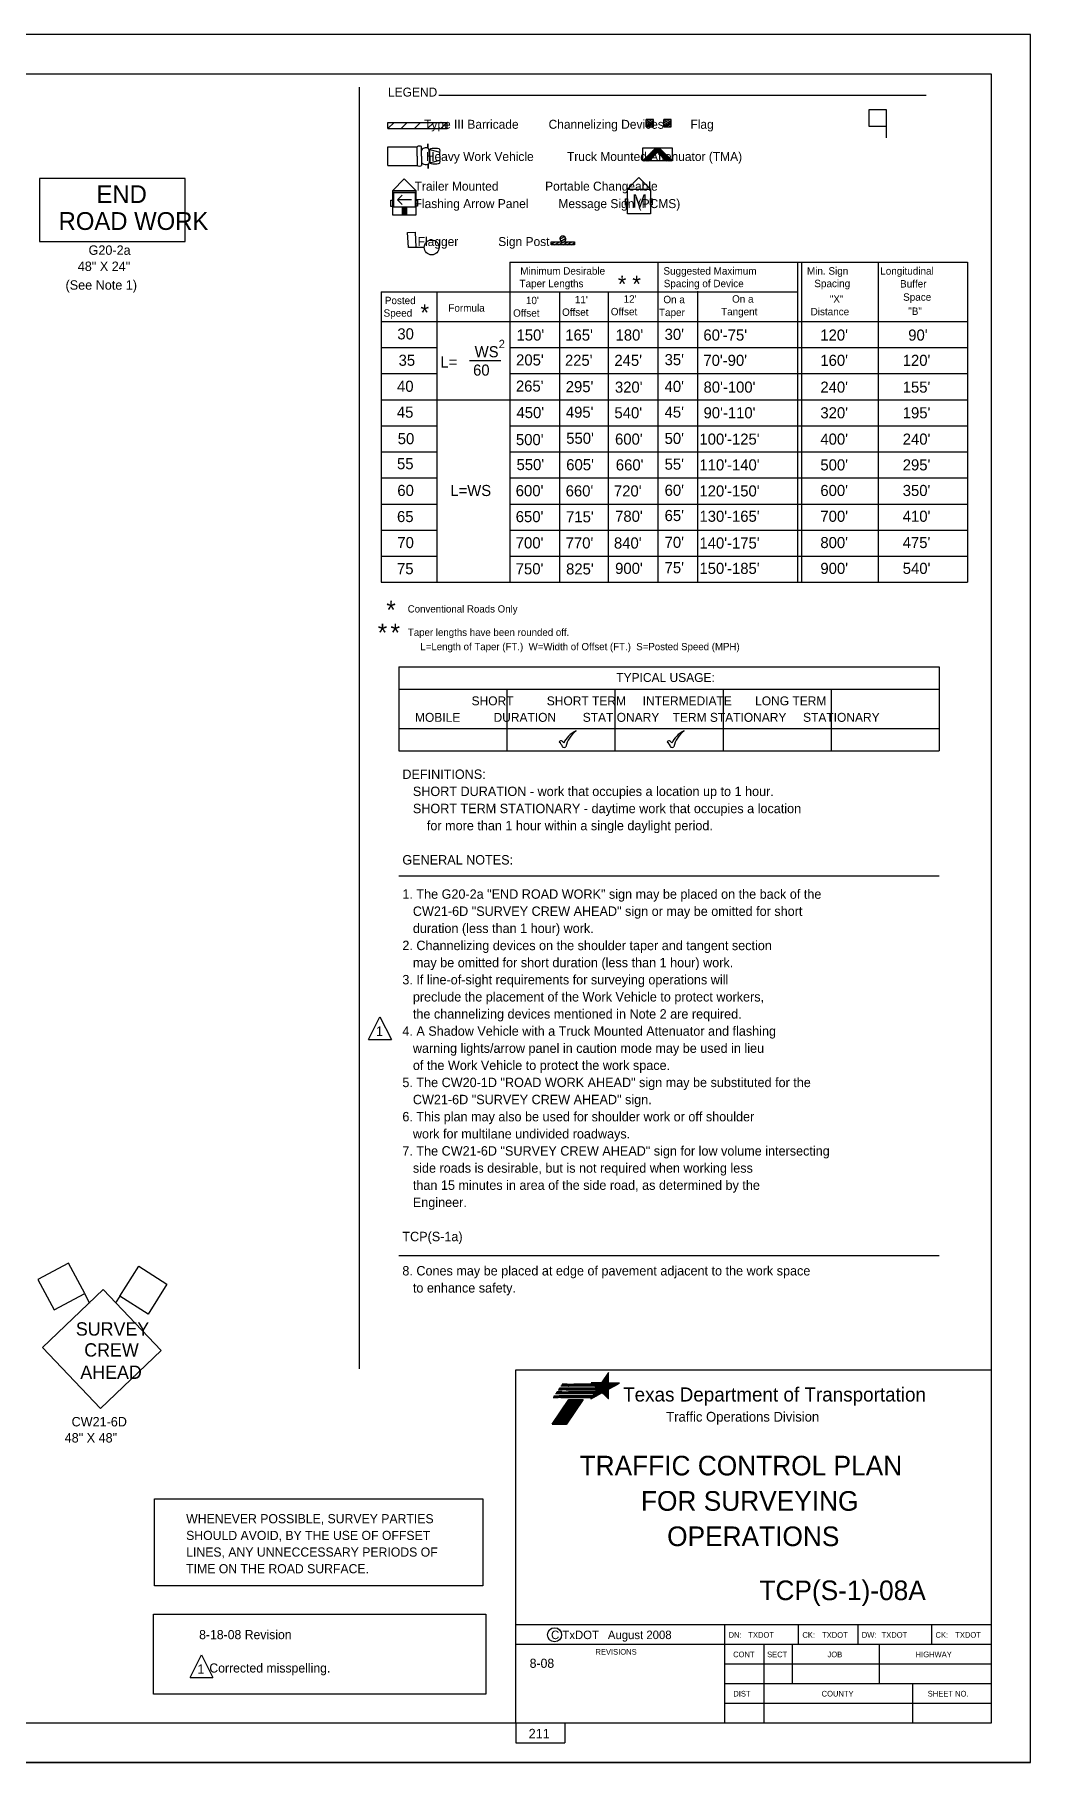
# Model space of a CAD drawing. Extents: x 0 to 29242, y 0 to 23092.
# Drawn here: x 21.5 to 34.17, y 0.15 to 22.15 of the extents above; entities that cross this region are included whole.
import ezdxf

# ---------------------------------------------------------------- set-up
doc = ezdxf.new("R2010")
doc.units = 0
doc.layers.add('D_BATCH_PLOT', color=7, linetype='Continuous')
doc.layers.add('Level 1', color=7, linetype='Continuous')

msp = doc.modelspace()

# ---------------------------------------------------------------- linework, layer by layer
at = {"layer": 'D_BATCH_PLOT'}
msp.add_lwpolyline([(0.168, 0.155), (34.168, 0.155), (34.168, 22.155), (0.168, 22.155)], close=True, dxfattribs=at)
at = {"layer": 'Level 1'}
for p, q in [((34.168, 22.155), (0.168, 22.155)), ((34.168, 0.155), (34.168, 22.155)), ((25.627, 21.485), (25.627, 5.167)), ((26.641, 21.381), (32.839, 21.381)), ((25.993, 21.035), (26.747, 21.035)), ((25.993, 20.958), (26.07, 21.035)), ((25.993, 20.958), (25.993, 21.035)), ((25.993, 20.958), (26.747, 20.958)), ((26.161, 20.958), (26.239, 21.035)), ((26.329, 20.958), (26.407, 21.035)), ((26.497, 20.958), (26.575, 21.035)), ((26.665, 20.958), (26.743, 21.035)), ((26.747, 20.958), (26.747, 21.035)), ((29.277, 20.979), (29.277, 21.074)), ((29.372, 21.074), (29.277, 21.074)), ((29.277, 20.979), (29.372, 20.979)), ((29.372, 20.979), (29.372, 21.074)), ((29.502, 20.979), (29.502, 21.074)), ((29.597, 21.074), (29.502, 21.074)), ((29.502, 20.979), (29.597, 20.979)), ((29.597, 20.979), (29.597, 21.074)), ((32.33, 20.982), (32.33, 20.84)), ((25.993, 20.727), (26.364, 20.727)), ((25.993, 20.487), (25.993, 20.727)), ((26.364, 20.607), (26.364, 20.727)), ((26.421, 20.607), (26.421, 20.727)), ((26.498, 20.734), (26.498, 20.763)), ((26.502, 20.706), (26.502, 20.763)), ((26.506, 20.706), (26.506, 20.763)), ((26.516, 20.607), (26.516, 20.693)), ((26.524, 20.693), (26.654, 20.658)), ((26.524, 20.607), (26.524, 20.693)), ((29.235, 20.548), (29.397, 20.71)), ((29.607, 20.549), (29.447, 20.71)), ((25.993, 20.487), (26.364, 20.487)), ((26.364, 20.607), (26.364, 20.487)), ((26.421, 20.607), (26.421, 20.487)), ((26.498, 20.48), (26.498, 20.45)), ((26.502, 20.508), (26.502, 20.45)), ((26.506, 20.508), (26.506, 20.45)), ((26.516, 20.607), (26.516, 20.52)), ((26.524, 20.607), (26.524, 20.52)), ((26.524, 20.52), (26.654, 20.556)), ((26.654, 20.607), (26.654, 20.658)), ((26.654, 20.607), (26.654, 20.556)), ((29.316, 20.548), (29.422, 20.655)), ((29.529, 20.548), (29.422, 20.655)), ((26.2, 20.316), (26.055, 20.171)), ((26.346, 20.171), (26.2, 20.316)), ((29.186, 20.333), (29.041, 20.187)), ((29.332, 20.187), (29.186, 20.333)), ((26.063, 20.142), (26.063, 19.961)), ((26.337, 20.142), (26.063, 20.142)), ((26.063, 20.142), (26.337, 20.142)), ((26.116, 20.051), (26.174, 20.109)), ((26.291, 20.051), (26.116, 20.051)), ((26.116, 20.051), (26.175, 19.992)), ((26.337, 20.142), (26.337, 19.961)), ((26.063, 19.961), (26.337, 19.961)), ((26.173, 19.961), (26.173, 19.868)), ((26.187, 19.961), (26.187, 19.868)), ((26.2, 19.961), (26.2, 19.868)), ((26.214, 19.961), (26.214, 19.868)), ((26.228, 19.961), (26.228, 19.868)), ((26.242, 19.633), (26.337, 19.639)), ((26.254, 19.444), (26.242, 19.633)), ((26.337, 19.639), (26.349, 19.449)), ((26.454, 19.443), (26.254, 19.443)), ((28.071, 19.478), (28.071, 19.515)), ((28.071, 19.515), (28.208, 19.515)), ((28.368, 19.478), (28.071, 19.478)), ((28.227, 19.515), (28.368, 19.515)), ((28.368, 19.515), (28.368, 19.478)), ((27.544, 19.255), (33.368, 19.255)), ((27.544, 19.255), (27.544, 15.181)), ((29.425, 19.255), (29.425, 15.181)), ((31.204, 19.255), (31.204, 15.181)), ((31.253, 19.255), (31.253, 15.181)), ((32.229, 19.255), (32.229, 15.181)), ((33.368, 19.255), (33.368, 15.181)), ((25.907, 18.878), (27.544, 18.878)), ((25.907, 18.878), (25.907, 15.181)), ((26.614, 18.878), (26.614, 15.181)), ((27.544, 18.878), (31.204, 18.878)), ((28.175, 18.873), (28.175, 15.181)), ((28.796, 18.873), (28.796, 15.181)), ((29.931, 18.887), (29.931, 15.19)), ((25.907, 18.5), (33.368, 18.5)), ((25.907, 18.169), (26.614, 18.169)), ((27.544, 18.169), (33.368, 18.169)), ((25.907, 17.837), (26.614, 17.837)), ((27.031, 18.003), (27.427, 18.003)), ((27.544, 17.837), (33.368, 17.837)), ((25.907, 17.505), (33.368, 17.505)), ((25.907, 17.173), (26.614, 17.173)), ((27.544, 17.173), (33.368, 17.173)), ((25.907, 16.841), (26.614, 16.841)), ((27.544, 16.841), (33.368, 16.841)), ((25.907, 16.509), (26.614, 16.509)), ((27.544, 16.509), (33.368, 16.509)), ((25.907, 16.177), (26.614, 16.177)), ((27.544, 16.177), (33.368, 16.177)), ((25.907, 15.845), (26.614, 15.845)), ((27.544, 15.845), (33.368, 15.845)), ((25.907, 15.513), (26.614, 15.513)), ((27.544, 15.513), (33.368, 15.513)), ((25.907, 15.181), (33.368, 15.181)), ((26.131, 14.106), (26.131, 13.033)), ((26.131, 14.106), (33.006, 14.106)), ((33.006, 14.106), (33.006, 13.033)), ((26.131, 13.818), (33.006, 13.818)), ((27.506, 13.818), (27.506, 13.033)), ((28.881, 13.818), (28.881, 13.033)), ((30.256, 13.818), (30.256, 13.033)), ((31.631, 13.818), (31.631, 13.033)), ((26.131, 13.319), (33.006, 13.319)), ((26.131, 13.033), (33.006, 13.033)), ((26.131, 11.444), (33.006, 11.444)), ((25.745, 9.358), (25.891, 9.649)), ((25.891, 9.649), (26.036, 9.358)), ((25.745, 9.358), (26.036, 9.358)), ((26.131, 6.609), (33.006, 6.609)), ((22.131, 6.124), (22.196, 6.003)), ((22.581, 6.092), (22.524, 6.006)), ((27.618, 5.155), (33.668, 5.155)), ((27.618, 0.655), (27.618, 5.155)), ((28.76, 5.061), (28.8, 5.061)), ((28.761, 5.062), (28.8, 5.062)), ((28.762, 5.063), (28.8, 5.063)), ((28.763, 5.065), (28.8, 5.065)), ((28.764, 5.066), (28.8, 5.066)), ((28.765, 5.067), (28.8, 5.067)), ((28.766, 5.07), (28.8, 5.07)), ((28.766, 5.069), (28.8, 5.069)), ((28.767, 5.071), (28.8, 5.071)), ((28.768, 5.073), (28.8, 5.073)), ((28.769, 5.074), (28.8, 5.074)), ((28.77, 5.075), (28.8, 5.075)), ((28.771, 5.077), (28.8, 5.077)), ((28.772, 5.078), (28.8, 5.078)), ((28.773, 5.079), (28.8, 5.079)), ((28.774, 5.081), (28.8, 5.081)), ((28.775, 5.082), (28.8, 5.082)), ((28.776, 5.083), (28.8, 5.083)), ((28.777, 5.085), (28.8, 5.085)), ((28.778, 5.086), (28.8, 5.086)), ((28.779, 5.087), (28.8, 5.087)), ((28.78, 5.09), (28.8, 5.09)), ((28.78, 5.089), (28.8, 5.089)), ((28.781, 5.091), (28.8, 5.091)), ((28.782, 5.093), (28.8, 5.093)), ((28.783, 5.094), (28.8, 5.094)), ((28.784, 5.095), (28.8, 5.095)), ((28.785, 5.097), (28.8, 5.097)), ((28.786, 5.098), (28.8, 5.098)), ((28.787, 5.099), (28.8, 5.099)), ((28.788, 5.101), (28.8, 5.101)), ((28.789, 5.102), (28.8, 5.102)), ((28.79, 5.103), (28.8, 5.103)), ((28.791, 5.105), (28.8, 5.105)), ((28.792, 5.106), (28.8, 5.106)), ((28.793, 5.107), (28.8, 5.107)), ((28.794, 5.11), (28.8, 5.11)), ((28.794, 5.109), (28.8, 5.109)), ((28.795, 5.111), (28.8, 5.111)), ((28.796, 5.113), (28.8, 5.113)), ((28.797, 5.114), (28.8, 5.114)), ((28.798, 5.115), (28.8, 5.115)), ((28.799, 5.117), (28.8, 5.117)), ((28.19, 4.849), (28.126, 4.849)), ((28.198, 4.861), (28.134, 4.861)), ((28.205, 4.872), (28.142, 4.872)), ((28.16, 4.898), (28.211, 4.898)), ((28.231, 4.91), (28.167, 4.91)), ((28.239, 4.921), (28.175, 4.921)), ((28.616, 4.847), (28.19, 4.849)), ((28.256, 4.946), (28.192, 4.946)), ((28.624, 4.859), (28.198, 4.861)), ((28.264, 4.958), (28.2, 4.958)), ((28.631, 4.87), (28.205, 4.872)), ((28.271, 4.969), (28.208, 4.969)), ((28.648, 4.896), (28.211, 4.898)), ((28.616, 4.846), (28.226, 4.849)), ((28.227, 4.85), (28.62, 4.852)), ((28.227, 4.85), (28.619, 4.851)), ((28.655, 4.908), (28.231, 4.91)), ((28.624, 4.858), (28.234, 4.86)), ((28.235, 4.862), (28.628, 4.864)), ((28.235, 4.861), (28.627, 4.863)), ((28.656, 4.919), (28.239, 4.921)), ((28.631, 4.869), (28.241, 4.871)), ((28.242, 4.872), (28.634, 4.874)), ((28.243, 4.873), (28.635, 4.875)), ((28.628, 4.944), (28.256, 4.946)), ((28.648, 4.895), (28.259, 4.897)), ((28.26, 4.899), (28.652, 4.901)), ((28.26, 4.898), (28.652, 4.9)), ((28.614, 4.956), (28.264, 4.958)), ((28.655, 4.907), (28.267, 4.909)), ((28.268, 4.911), (28.66, 4.913)), ((28.268, 4.91), (28.66, 4.912)), ((28.602, 4.967), (28.271, 4.969)), ((28.275, 4.921), (28.65, 4.923)), ((28.657, 4.918), (28.275, 4.92)), ((28.276, 4.922), (28.65, 4.924)), ((28.618, 4.849), (28.276, 4.849)), ((28.626, 4.861), (28.284, 4.861)), ((28.632, 4.872), (28.291, 4.872)), ((28.292, 4.946), (28.623, 4.948)), ((28.629, 4.943), (28.292, 4.945)), ((28.293, 4.947), (28.623, 4.949)), ((28.3, 4.958), (28.609, 4.96)), ((28.615, 4.955), (28.3, 4.957)), ((28.301, 4.959), (28.609, 4.961)), ((28.307, 4.969), (28.597, 4.97)), ((28.603, 4.966), (28.307, 4.968)), ((28.308, 4.97), (28.597, 4.971)), ((28.649, 4.898), (28.309, 4.898)), ((28.658, 4.91), (28.318, 4.91)), ((28.654, 4.921), (28.325, 4.921)), ((28.625, 4.946), (28.342, 4.946)), ((28.612, 4.958), (28.35, 4.958)), ((28.6, 4.969), (28.358, 4.969)), ((28.579, 4.987), (28.8, 4.987)), ((28.581, 4.986), (28.8, 4.986)), ((28.582, 4.984), (28.8, 4.984)), ((28.584, 4.983), (28.937, 4.983)), ((28.585, 4.982), (28.934, 4.982)), ((28.587, 4.98), (28.932, 4.98)), ((28.588, 4.979), (28.929, 4.979)), ((28.59, 4.978), (28.927, 4.978)), ((28.591, 4.976), (28.924, 4.976)), ((28.593, 4.975), (28.922, 4.975)), ((28.594, 4.974), (28.919, 4.974)), ((28.596, 4.972), (28.917, 4.972)), ((28.597, 4.971), (28.915, 4.971)), ((28.599, 4.97), (28.912, 4.97)), ((28.6, 4.968), (28.91, 4.968)), ((28.602, 4.967), (28.907, 4.967)), ((28.603, 4.966), (28.905, 4.966)), ((28.605, 4.964), (28.902, 4.964)), ((28.606, 4.963), (28.9, 4.963)), ((28.608, 4.962), (28.897, 4.962)), ((28.609, 4.96), (28.895, 4.96)), ((28.611, 4.959), (28.892, 4.959)), ((28.612, 4.958), (28.89, 4.958)), ((28.612, 4.84), (28.676, 4.84)), ((28.613, 4.842), (28.678, 4.842)), ((28.614, 4.956), (28.888, 4.956)), ((28.614, 4.843), (28.681, 4.843)), ((28.615, 4.955), (28.885, 4.955)), ((28.615, 4.846), (28.685, 4.846)), ((28.615, 4.844), (28.683, 4.844)), ((28.616, 4.847), (28.688, 4.847)), ((28.617, 4.954), (28.883, 4.954)), ((28.617, 4.848), (28.69, 4.848)), ((28.618, 4.952), (28.88, 4.952)), ((28.618, 4.85), (28.693, 4.85)), ((28.619, 4.851), (28.695, 4.851)), ((28.62, 4.951), (28.878, 4.951)), ((28.62, 4.852), (28.697, 4.852)), ((28.621, 4.95), (28.875, 4.95)), ((28.621, 4.854), (28.7, 4.854)), ((28.622, 4.856), (28.705, 4.856)), ((28.622, 4.855), (28.702, 4.855)), ((28.623, 4.948), (28.873, 4.948)), ((28.623, 4.858), (28.707, 4.858)), ((28.624, 4.947), (28.87, 4.947)), ((28.624, 4.859), (28.71, 4.859)), ((28.625, 4.86), (28.712, 4.86)), ((28.626, 4.946), (28.868, 4.946)), ((28.626, 4.862), (28.714, 4.862)), ((28.627, 4.944), (28.865, 4.944)), ((28.627, 4.863), (28.717, 4.863)), ((28.628, 4.864), (28.8, 4.864)), ((28.629, 4.943), (28.863, 4.943)), ((28.629, 4.867), (28.8, 4.867)), ((28.629, 4.866), (28.8, 4.866)), ((28.63, 4.942), (28.861, 4.942)), ((28.63, 4.868), (28.8, 4.868)), ((28.631, 4.87), (28.8, 4.87)), ((28.632, 4.94), (28.858, 4.94)), ((28.632, 4.871), (28.8, 4.871)), ((28.633, 4.939), (28.856, 4.939)), ((28.633, 4.872), (28.8, 4.872)), ((28.634, 4.874), (28.8, 4.874)), ((28.635, 4.938), (28.853, 4.938)), ((28.635, 4.875), (28.8, 4.875)), ((28.636, 4.936), (28.851, 4.936)), ((28.636, 4.878), (28.8, 4.878)), ((28.636, 4.876), (28.8, 4.876)), ((28.637, 4.879), (28.8, 4.879)), ((28.638, 4.935), (28.848, 4.935)), ((28.638, 4.88), (28.8, 4.88)), ((28.639, 4.882), (28.8, 4.882)), ((28.64, 4.934), (28.846, 4.934)), ((28.64, 4.883), (28.8, 4.883)), ((28.641, 4.932), (28.843, 4.932)), ((28.641, 4.884), (28.8, 4.884)), ((28.642, 4.886), (28.8, 4.886)), ((28.643, 4.931), (28.841, 4.931)), ((28.643, 4.888), (28.8, 4.888)), ((28.643, 4.887), (28.8, 4.887)), ((28.644, 4.93), (28.838, 4.93)), ((28.644, 4.89), (28.8, 4.89)), ((28.645, 4.891), (28.8, 4.891)), ((28.646, 4.928), (28.836, 4.928)), ((28.646, 4.892), (28.8, 4.892)), ((28.647, 4.927), (28.834, 4.927)), ((28.647, 4.894), (28.8, 4.894)), ((28.648, 4.895), (28.8, 4.895)), ((28.649, 4.926), (28.831, 4.926)), ((28.649, 4.896), (28.8, 4.896)), ((28.65, 4.924), (28.829, 4.924)), ((28.65, 4.899), (28.8, 4.899)), ((28.65, 4.898), (28.8, 4.898)), ((28.651, 4.9), (28.8, 4.9)), ((28.652, 4.923), (28.826, 4.923)), ((28.652, 4.902), (28.8, 4.902)), ((28.653, 4.922), (28.824, 4.922)), ((28.653, 4.903), (28.8, 4.903)), ((28.654, 4.904), (28.8, 4.904)), ((28.655, 4.92), (28.821, 4.92)), ((28.655, 4.906), (28.8, 4.906)), ((28.656, 4.919), (28.819, 4.919)), ((28.656, 4.907), (28.8, 4.907)), ((28.657, 4.91), (28.802, 4.91)), ((28.657, 4.908), (28.8, 4.908)), ((28.658, 4.918), (28.816, 4.918)), ((28.658, 4.911), (28.804, 4.911)), ((28.659, 4.916), (28.814, 4.916)), ((28.659, 4.912), (28.807, 4.912)), ((28.66, 4.914), (28.809, 4.914)), ((28.661, 4.915), (28.811, 4.915)), ((28.71, 4.99), (28.8, 4.99)), ((28.71, 4.988), (28.8, 4.988)), ((28.711, 4.991), (28.8, 4.991)), ((28.712, 4.992), (28.8, 4.992)), ((28.713, 4.994), (28.8, 4.994)), ((28.714, 4.995), (28.8, 4.995)), ((28.715, 4.997), (28.8, 4.997)), ((28.716, 4.998), (28.8, 4.998)), ((28.717, 4.999), (28.8, 4.999)), ((28.718, 5.001), (28.8, 5.001)), ((28.719, 5.002), (28.8, 5.002)), ((28.719, 4.863), (28.8, 4.863)), ((28.72, 5.003), (28.8, 5.003)), ((28.72, 4.862), (28.8, 4.862)), ((28.721, 5.005), (28.8, 5.005)), ((28.721, 4.86), (28.8, 4.86)), ((28.722, 5.006), (28.8, 5.006)), ((28.723, 5.007), (28.8, 5.007)), ((28.723, 4.859), (28.8, 4.859)), ((28.724, 5.01), (28.8, 5.01)), ((28.724, 5.009), (28.8, 5.009)), ((28.724, 4.858), (28.8, 4.858)), ((28.725, 5.011), (28.8, 5.011)), ((28.726, 5.013), (28.8, 5.013)), ((28.726, 4.856), (28.8, 4.856)), ((28.727, 5.014), (28.8, 5.014)), ((28.727, 4.855), (28.8, 4.855)), ((28.728, 5.015), (28.8, 5.015)), ((28.728, 4.854), (28.8, 4.854)), ((28.729, 5.017), (28.8, 5.017)), ((28.73, 5.018), (28.8, 5.018)), ((28.73, 4.852), (28.8, 4.852)), ((28.731, 5.019), (28.8, 5.019)), ((28.731, 4.851), (28.8, 4.851)), ((28.732, 5.021), (28.8, 5.021)), ((28.733, 5.022), (28.8, 5.022)), ((28.733, 4.85), (28.8, 4.85)), ((28.734, 5.023), (28.8, 5.023)), ((28.734, 4.848), (28.8, 4.848)), ((28.735, 5.025), (28.8, 5.025)), ((28.735, 4.847), (28.8, 4.847)), ((28.736, 5.026), (28.8, 5.026)), ((28.737, 5.027), (28.8, 5.027)), ((28.737, 4.846), (28.8, 4.846)), ((28.738, 5.03), (28.8, 5.03)), ((28.738, 5.029), (28.8, 5.029)), ((28.738, 4.844), (28.8, 4.844)), ((28.739, 5.031), (28.8, 5.031)), ((28.74, 5.033), (28.8, 5.033)), ((28.74, 4.843), (28.8, 4.843)), ((28.741, 5.034), (28.8, 5.034)), ((28.741, 4.842), (28.8, 4.842)), ((28.742, 5.035), (28.8, 5.035)), ((28.742, 4.84), (28.8, 4.84)), ((28.743, 5.037), (28.8, 5.037)), ((28.744, 5.038), (28.8, 5.038)), ((28.745, 5.039), (28.8, 5.039)), ((28.746, 5.041), (28.8, 5.041)), ((28.747, 5.042), (28.8, 5.042)), ((28.748, 5.043), (28.8, 5.043)), ((28.749, 5.045), (28.8, 5.045)), ((28.75, 5.046), (28.8, 5.046)), ((28.751, 5.047), (28.8, 5.047)), ((28.752, 5.05), (28.8, 5.05)), ((28.752, 5.049), (28.8, 5.049)), ((28.753, 5.051), (28.8, 5.051)), ((28.754, 5.053), (28.8, 5.053)), ((28.755, 5.054), (28.8, 5.054)), ((28.756, 5.055), (28.8, 5.055)), ((28.757, 5.057), (28.8, 5.057)), ((28.758, 5.058), (28.8, 5.058)), ((28.759, 5.059), (28.8, 5.059)), ((28.093, 4.801), (28.157, 4.801)), ((28.165, 4.812), (28.101, 4.812)), ((28.108, 4.823), (28.172, 4.823)), ((28.584, 4.799), (28.157, 4.801)), ((28.593, 4.81), (28.165, 4.812)), ((28.6, 4.821), (28.172, 4.823)), ((28.192, 4.621), (28.373, 4.621)), ((28.584, 4.798), (28.193, 4.8)), ((28.193, 4.623), (28.374, 4.623)), ((28.194, 4.801), (28.588, 4.803)), ((28.194, 4.801), (28.587, 4.802)), ((28.194, 4.624), (28.375, 4.624)), ((28.195, 4.625), (28.376, 4.625)), ((28.196, 4.627), (28.377, 4.627)), ((28.197, 4.628), (28.378, 4.628)), ((28.198, 4.629), (28.379, 4.629)), ((28.199, 4.632), (28.381, 4.632)), ((28.199, 4.631), (28.38, 4.631)), ((28.2, 4.633), (28.382, 4.633)), ((28.592, 4.809), (28.201, 4.812)), ((28.201, 4.635), (28.383, 4.635)), ((28.202, 4.813), (28.596, 4.815)), ((28.202, 4.813), (28.595, 4.814)), ((28.202, 4.636), (28.383, 4.636)), ((28.203, 4.637), (28.384, 4.637)), ((28.204, 4.639), (28.385, 4.639)), ((28.205, 4.64), (28.386, 4.64)), ((28.206, 4.641), (28.387, 4.641)), ((28.207, 4.643), (28.388, 4.643)), ((28.599, 4.82), (28.208, 4.822)), ((28.208, 4.644), (28.389, 4.644)), ((28.209, 4.824), (28.603, 4.826)), ((28.209, 4.823), (28.602, 4.825)), ((28.209, 4.647), (28.391, 4.647)), ((28.209, 4.645), (28.39, 4.645)), ((28.21, 4.648), (28.392, 4.648)), ((28.211, 4.649), (28.393, 4.649)), ((28.212, 4.651), (28.393, 4.651)), ((28.213, 4.652), (28.394, 4.652)), ((28.214, 4.653), (28.395, 4.653)), ((28.215, 4.655), (28.396, 4.655)), ((28.216, 4.656), (28.397, 4.656)), ((28.217, 4.657), (28.398, 4.657)), ((28.218, 4.659), (28.399, 4.659)), ((28.219, 4.661), (28.401, 4.661)), ((28.219, 4.66), (28.4, 4.66)), ((28.22, 4.663), (28.402, 4.663)), ((28.221, 4.664), (28.402, 4.664)), ((28.222, 4.665), (28.403, 4.665)), ((28.223, 4.667), (28.404, 4.667)), ((28.224, 4.668), (28.405, 4.668)), ((28.225, 4.669), (28.406, 4.669)), ((28.226, 4.671), (28.407, 4.671)), ((28.227, 4.672), (28.408, 4.672)), ((28.228, 4.673), (28.409, 4.673)), ((28.229, 4.676), (28.411, 4.676)), ((28.229, 4.675), (28.41, 4.675)), ((28.23, 4.677), (28.412, 4.677)), ((28.231, 4.679), (28.412, 4.679)), ((28.232, 4.68), (28.413, 4.68)), ((28.233, 4.681), (28.414, 4.681)), ((28.234, 4.683), (28.415, 4.683)), ((28.235, 4.684), (28.416, 4.684)), ((28.236, 4.685), (28.417, 4.685)), ((28.237, 4.687), (28.418, 4.687)), ((28.238, 4.688), (28.419, 4.688)), ((28.239, 4.691), (28.421, 4.691)), ((28.239, 4.689), (28.42, 4.689)), ((28.24, 4.692), (28.422, 4.692)), ((28.241, 4.693), (28.422, 4.693)), ((28.242, 4.695), (28.423, 4.695)), ((28.586, 4.8), (28.243, 4.8)), ((28.243, 4.696), (28.424, 4.696)), ((28.244, 4.697), (28.425, 4.697)), ((28.245, 4.699), (28.426, 4.699)), ((28.246, 4.7), (28.427, 4.7)), ((28.247, 4.701), (28.428, 4.701)), ((28.248, 4.704), (28.43, 4.704)), ((28.248, 4.703), (28.429, 4.703)), ((28.249, 4.705), (28.431, 4.705)), ((28.25, 4.707), (28.432, 4.707)), ((28.593, 4.812), (28.251, 4.812)), ((28.251, 4.708), (28.432, 4.708)), ((28.252, 4.709), (28.433, 4.709)), ((28.253, 4.711), (28.434, 4.711)), ((28.254, 4.712), (28.435, 4.712)), ((28.255, 4.713), (28.436, 4.713)), ((28.256, 4.715), (28.437, 4.715)), ((28.257, 4.716), (28.438, 4.716)), ((28.601, 4.823), (28.258, 4.823)), ((28.258, 4.719), (28.44, 4.719)), ((28.258, 4.717), (28.439, 4.717)), ((28.259, 4.72), (28.441, 4.72)), ((28.26, 4.722), (28.441, 4.722)), ((28.261, 4.723), (28.442, 4.723)), ((28.262, 4.724), (28.443, 4.724)), ((28.263, 4.726), (28.444, 4.726)), ((28.264, 4.727), (28.445, 4.727)), ((28.265, 4.728), (28.446, 4.728)), ((28.266, 4.73), (28.447, 4.73)), ((28.267, 4.731), (28.448, 4.731)), ((28.268, 4.734), (28.45, 4.734)), ((28.268, 4.732), (28.449, 4.732)), ((28.269, 4.735), (28.451, 4.735)), ((28.27, 4.736), (28.451, 4.736)), ((28.271, 4.738), (28.452, 4.738)), ((28.272, 4.739), (28.453, 4.739)), ((28.273, 4.74), (28.454, 4.74)), ((28.274, 4.742), (28.455, 4.742)), ((28.275, 4.743), (28.456, 4.743)), ((28.276, 4.744), (28.457, 4.744)), ((28.277, 4.746), (28.458, 4.746)), ((28.278, 4.748), (28.46, 4.748)), ((28.278, 4.747), (28.459, 4.747)), ((28.279, 4.75), (28.461, 4.75)), ((28.28, 4.751), (28.461, 4.751)), ((28.281, 4.752), (28.462, 4.752)), ((28.282, 4.754), (28.463, 4.754)), ((28.283, 4.755), (28.464, 4.755)), ((28.284, 4.756), (28.465, 4.756)), ((28.285, 4.758), (28.466, 4.758)), ((28.286, 4.759), (28.467, 4.759)), ((28.287, 4.76), (28.468, 4.76)), ((28.288, 4.763), (28.47, 4.763)), ((28.288, 4.762), (28.469, 4.762)), ((28.289, 4.764), (28.471, 4.764)), ((28.29, 4.766), (28.471, 4.766)), ((28.291, 4.767), (28.472, 4.767)), ((28.292, 4.768), (28.473, 4.768)), ((28.293, 4.77), (28.474, 4.77)), ((28.294, 4.771), (28.475, 4.771)), ((28.295, 4.772), (28.476, 4.772)), ((28.576, 4.785), (28.577, 4.785)), ((28.577, 4.787), (28.58, 4.787)), ((28.578, 4.788), (28.582, 4.788)), ((28.579, 4.789), (28.584, 4.789)), ((28.58, 4.791), (28.587, 4.791)), ((28.581, 4.793), (28.592, 4.793)), ((28.581, 4.792), (28.589, 4.792)), ((28.582, 4.795), (28.594, 4.795)), ((28.583, 4.796), (28.596, 4.796)), ((28.584, 4.797), (28.599, 4.797)), ((28.585, 4.799), (28.601, 4.799)), ((28.586, 4.8), (28.604, 4.8)), ((28.587, 4.801), (28.606, 4.801)), ((28.588, 4.804), (28.611, 4.804)), ((28.588, 4.803), (28.608, 4.803)), ((28.589, 4.805), (28.613, 4.805)), ((28.59, 4.807), (28.616, 4.807)), ((28.591, 4.808), (28.618, 4.808)), ((28.592, 4.809), (28.62, 4.809)), ((28.593, 4.811), (28.623, 4.811)), ((28.594, 4.812), (28.625, 4.812)), ((28.595, 4.815), (28.63, 4.815)), ((28.595, 4.813), (28.628, 4.813)), ((28.596, 4.816), (28.633, 4.816)), ((28.597, 4.817), (28.635, 4.817)), ((28.598, 4.819), (28.637, 4.819)), ((28.599, 4.82), (28.64, 4.82)), ((28.6, 4.821), (28.642, 4.821)), ((28.601, 4.824), (28.647, 4.824)), ((28.601, 4.823), (28.645, 4.823)), ((28.602, 4.826), (28.649, 4.826)), ((28.603, 4.827), (28.652, 4.827)), ((28.604, 4.828), (28.654, 4.828)), ((28.605, 4.83), (28.657, 4.83)), ((28.606, 4.831), (28.659, 4.831)), ((28.607, 4.832), (28.661, 4.832)), ((28.608, 4.835), (28.666, 4.835)), ((28.608, 4.834), (28.664, 4.834)), ((28.609, 4.836), (28.669, 4.836)), ((28.61, 4.838), (28.671, 4.838)), ((28.611, 4.839), (28.673, 4.839)), ((28.744, 4.839), (28.8, 4.839)), ((28.745, 4.838), (28.8, 4.838)), ((28.746, 4.836), (28.8, 4.836)), ((28.748, 4.835), (28.8, 4.835)), ((28.749, 4.834), (28.8, 4.834)), ((28.751, 4.832), (28.8, 4.832)), ((28.752, 4.831), (28.8, 4.831)), ((28.753, 4.83), (28.8, 4.83)), ((28.755, 4.828), (28.8, 4.828)), ((28.756, 4.827), (28.8, 4.827)), ((28.758, 4.826), (28.8, 4.826)), ((28.759, 4.824), (28.8, 4.824)), ((28.76, 4.823), (28.8, 4.823)), ((28.762, 4.821), (28.8, 4.821)), ((28.763, 4.82), (28.8, 4.82)), ((28.764, 4.819), (28.8, 4.819)), ((28.766, 4.817), (28.8, 4.817)), ((28.767, 4.816), (28.8, 4.816)), ((28.769, 4.815), (28.8, 4.815)), ((28.77, 4.813), (28.8, 4.813)), ((28.771, 4.812), (28.8, 4.812)), ((28.773, 4.811), (28.8, 4.811)), ((28.774, 4.809), (28.8, 4.809)), ((28.776, 4.808), (28.8, 4.808)), ((28.777, 4.807), (28.8, 4.807)), ((28.778, 4.805), (28.8, 4.805)), ((28.78, 4.804), (28.8, 4.804)), ((28.781, 4.803), (28.8, 4.803)), ((28.782, 4.801), (28.8, 4.801)), ((28.784, 4.8), (28.8, 4.8)), ((28.785, 4.799), (28.8, 4.799)), ((28.787, 4.797), (28.8, 4.797)), ((28.788, 4.796), (28.8, 4.796)), ((28.789, 4.795), (28.8, 4.795)), ((28.791, 4.793), (28.8, 4.793)), ((28.792, 4.792), (28.8, 4.792)), ((28.794, 4.791), (28.8, 4.791)), ((28.795, 4.789), (28.8, 4.789)), ((28.796, 4.788), (28.8, 4.788)), ((28.798, 4.787), (28.8, 4.787)), ((28.799, 4.785), (28.8, 4.785)), ((28.084, 4.462), (28.266, 4.462)), ((28.085, 4.464), (28.266, 4.464)), ((28.086, 4.465), (28.267, 4.465)), ((28.087, 4.466), (28.268, 4.466)), ((28.088, 4.468), (28.269, 4.468)), ((28.089, 4.469), (28.27, 4.469)), ((28.09, 4.472), (28.272, 4.472)), ((28.09, 4.47), (28.271, 4.47)), ((28.091, 4.473), (28.273, 4.473)), ((28.092, 4.474), (28.274, 4.474)), ((28.093, 4.476), (28.275, 4.476)), ((28.094, 4.477), (28.276, 4.477)), ((28.095, 4.478), (28.276, 4.478)), ((28.096, 4.48), (28.277, 4.48)), ((28.097, 4.481), (28.278, 4.481)), ((28.098, 4.482), (28.279, 4.482)), ((28.099, 4.484), (28.28, 4.484)), ((28.1, 4.486), (28.282, 4.486)), ((28.1, 4.485), (28.281, 4.485)), ((28.101, 4.488), (28.283, 4.488)), ((28.102, 4.489), (28.284, 4.489)), ((28.103, 4.49), (28.285, 4.49)), ((28.104, 4.492), (28.285, 4.492)), ((28.105, 4.493), (28.286, 4.493)), ((28.106, 4.494), (28.287, 4.494)), ((28.107, 4.496), (28.288, 4.496)), ((28.108, 4.497), (28.289, 4.497)), ((28.109, 4.498), (28.29, 4.498)), ((28.11, 4.501), (28.292, 4.501)), ((28.11, 4.5), (28.291, 4.5)), ((28.111, 4.502), (28.293, 4.502)), ((28.112, 4.504), (28.294, 4.504)), ((28.113, 4.505), (28.295, 4.505)), ((28.114, 4.506), (28.295, 4.506)), ((28.115, 4.508), (28.296, 4.508)), ((28.116, 4.509), (28.297, 4.509)), ((28.117, 4.51), (28.298, 4.51)), ((28.118, 4.512), (28.299, 4.512)), ((28.119, 4.513), (28.3, 4.513)), ((28.12, 4.516), (28.302, 4.516)), ((28.12, 4.514), (28.301, 4.514)), ((28.121, 4.517), (28.303, 4.517)), ((28.122, 4.518), (28.304, 4.518)), ((28.123, 4.52), (28.305, 4.52)), ((28.124, 4.521), (28.305, 4.521)), ((28.125, 4.522), (28.306, 4.522)), ((28.126, 4.524), (28.307, 4.524)), ((28.127, 4.525), (28.308, 4.525)), ((28.128, 4.526), (28.309, 4.526)), ((28.129, 4.528), (28.31, 4.528)), ((28.13, 4.53), (28.312, 4.53)), ((28.13, 4.529), (28.311, 4.529)), ((28.131, 4.532), (28.313, 4.532)), ((28.132, 4.533), (28.314, 4.533)), ((28.133, 4.534), (28.315, 4.534)), ((28.134, 4.536), (28.315, 4.536)), ((28.135, 4.537), (28.316, 4.537)), ((28.136, 4.538), (28.317, 4.538)), ((28.137, 4.54), (28.318, 4.54)), ((28.138, 4.541), (28.319, 4.541)), ((28.139, 4.542), (28.32, 4.542)), ((28.14, 4.545), (28.322, 4.545)), ((28.14, 4.544), (28.321, 4.544)), ((28.141, 4.546), (28.323, 4.546)), ((28.142, 4.548), (28.324, 4.548)), ((28.143, 4.549), (28.324, 4.549)), ((28.144, 4.551), (28.325, 4.551)), ((28.145, 4.552), (28.326, 4.552)), ((28.146, 4.553), (28.327, 4.553)), ((28.147, 4.555), (28.328, 4.555)), ((28.148, 4.556), (28.329, 4.556)), ((28.149, 4.557), (28.33, 4.557)), ((28.15, 4.56), (28.332, 4.56)), ((28.15, 4.559), (28.331, 4.559)), ((28.151, 4.561), (28.333, 4.561)), ((28.152, 4.563), (28.334, 4.563)), ((28.153, 4.564), (28.334, 4.564)), ((28.154, 4.565), (28.335, 4.565)), ((28.155, 4.567), (28.336, 4.567)), ((28.156, 4.568), (28.337, 4.568)), ((28.157, 4.569), (28.338, 4.569)), ((28.158, 4.571), (28.339, 4.571)), ((28.159, 4.573), (28.341, 4.573)), ((28.159, 4.572), (28.34, 4.572)), ((28.16, 4.575), (28.342, 4.575)), ((28.161, 4.576), (28.343, 4.576)), ((28.162, 4.577), (28.344, 4.577)), ((28.163, 4.579), (28.344, 4.579)), ((28.164, 4.58), (28.345, 4.58)), ((28.165, 4.581), (28.346, 4.581)), ((28.166, 4.583), (28.347, 4.583)), ((28.167, 4.584), (28.348, 4.584)), ((28.168, 4.585), (28.349, 4.585)), ((28.169, 4.588), (28.351, 4.588)), ((28.169, 4.587), (28.35, 4.587)), ((28.17, 4.589), (28.352, 4.589)), ((28.171, 4.591), (28.353, 4.591)), ((28.172, 4.592), (28.354, 4.592)), ((28.173, 4.593), (28.354, 4.593)), ((28.174, 4.595), (28.355, 4.595)), ((28.175, 4.596), (28.356, 4.596)), ((28.176, 4.597), (28.357, 4.597)), ((28.177, 4.599), (28.358, 4.599)), ((28.178, 4.6), (28.359, 4.6)), ((28.179, 4.603), (28.361, 4.603)), ((28.179, 4.601), (28.36, 4.601)), ((28.18, 4.604), (28.362, 4.604)), ((28.181, 4.605), (28.363, 4.605)), ((28.182, 4.607), (28.363, 4.607)), ((28.183, 4.608), (28.364, 4.608)), ((28.184, 4.609), (28.365, 4.609)), ((28.185, 4.611), (28.366, 4.611)), ((28.186, 4.612), (28.367, 4.612)), ((28.187, 4.613), (28.368, 4.613)), ((28.188, 4.615), (28.369, 4.615)), ((28.189, 4.617), (28.371, 4.617)), ((28.189, 4.616), (28.37, 4.616)), ((28.19, 4.619), (28.372, 4.619)), ((28.191, 4.62), (28.373, 4.62)), ((28.264, 4.463), (28.264, 4.462)), ((33.668, 1.905), (27.618, 1.905)), ((30.28, 1.655), (30.28, 1.905)), ((31.218, 1.655), (31.218, 1.905)), ((31.974, 1.655), (31.974, 1.905)), ((32.912, 1.655), (32.912, 1.905)), ((30.28, 1.655), (27.618, 1.655)), ((30.28, 0.655), (30.28, 1.655)), ((33.668, 1.655), (30.28, 1.655)), ((30.78, 0.655), (30.78, 1.655)), ((31.14, 1.155), (31.14, 1.655)), ((32.246, 1.155), (32.246, 1.655)), ((23.474, 1.235), (23.619, 1.526)), ((23.619, 1.526), (23.765, 1.235)), ((33.668, 1.405), (30.28, 1.405)), ((23.474, 1.235), (23.765, 1.235)), ((33.668, 1.155), (30.28, 1.155)), ((32.67, 0.655), (32.67, 1.155)), ((33.668, 0.905), (30.28, 0.905)), ((27.618, 0.655), (27.618, 0.405)), ((28.243, 0.655), (28.243, 0.405)), ((27.618, 0.405), (28.243, 0.405)), ((34.168, 0.155), (0.168, 0.155))]:
    msp.add_line(p, q, dxfattribs=at)
for points in [[(2.168, 21.655), (33.668, 21.655), (33.668, 0.655), (2.168, 0.655)], [(32.114, 20.982), (32.114, 21.199), (32.33, 21.199), (32.33, 20.982)], [(29.607, 20.711), (29.607, 20.548), (29.235, 20.548), (29.235, 20.711)], [(21.56, 20.322), (21.56, 19.52), (23.413, 19.52), (23.413, 20.322)], [(26.055, 19.967), (26.031, 19.967), (26.031, 20.046), (26.055, 20.046)], [(26.346, 19.857), (26.055, 19.857), (26.055, 20.171), (26.346, 20.171)], [(26.37, 19.969), (26.346, 19.969), (26.346, 20.048), (26.37, 20.048)], [(29.041, 19.983), (29.017, 19.983), (29.017, 20.062), (29.041, 20.062)], [(29.332, 19.874), (29.041, 19.874), (29.041, 20.187), (29.332, 20.187)], [(29.355, 19.985), (29.332, 19.985), (29.332, 20.064), (29.355, 20.064)], [(21.746, 5.916), (22.134, 6.126), (21.926, 6.511), (21.538, 6.302)], [(22.94, 5.864), (22.581, 6.092), (22.823, 6.472), (23.181, 6.245)], [(22.336, 4.663), (21.596, 5.437), (22.368, 6.175), (23.108, 5.401)], [(28.8, 5.118), (28.709, 4.988), (28.579, 4.988), (28.661, 4.915), (28.576, 4.785), (28.718, 4.864), (28.8, 4.785), (28.8, 4.909), (28.939, 4.984), (28.8, 4.984)], [(28.296, 4.774), (28.477, 4.774), (28.265, 4.462), (28.084, 4.462)], [(23.02, 3.513), (27.202, 3.513), (27.202, 2.405), (23.02, 2.405)], [(23.009, 2.042), (27.24, 2.042), (27.24, 1.023), (23.009, 1.023)]]:
    msp.add_lwpolyline(points, close=True, dxfattribs=at)
for points in [[(29.277, 21.029), (29.355, 21.074)], [(29.277, 20.985), (29.372, 21.04)], [(29.278, 21.051), (29.318, 21.074)], [(29.278, 21.007), (29.372, 21.062)], [(29.305, 20.979), (29.372, 21.018)], [(29.343, 20.979), (29.372, 20.996)], [(29.502, 21.029), (29.58, 21.074)], [(29.502, 21.051), (29.542, 21.074)], [(29.502, 21.007), (29.597, 21.062)], [(29.502, 20.985), (29.597, 21.04)], [(29.529, 20.979), (29.597, 21.018)], [(29.567, 20.979), (29.597, 20.996)], [(29.243, 20.556), (29.469, 20.687)], [(29.263, 20.576), (29.464, 20.692)], [(29.283, 20.596), (29.459, 20.698)], [(29.303, 20.616), (29.453, 20.703)], [(29.323, 20.636), (29.448, 20.708)], [(29.343, 20.656), (29.435, 20.71)], [(29.363, 20.677), (29.421, 20.71)], [(29.383, 20.696), (29.407, 20.71)], [(29.425, 20.653), (29.475, 20.682)], [(29.244, 20.548), (29.414, 20.647)], [(29.258, 20.548), (29.395, 20.627)], [(29.273, 20.548), (29.376, 20.608)], [(29.288, 20.548), (29.357, 20.588)], [(29.302, 20.548), (29.338, 20.569)], [(29.317, 20.548), (29.319, 20.549)], [(29.43, 20.647), (29.48, 20.676)], [(29.436, 20.642), (29.485, 20.671)], [(29.441, 20.637), (29.491, 20.665)], [(29.446, 20.631), (29.496, 20.66)], [(29.452, 20.626), (29.502, 20.655)], [(29.457, 20.62), (29.507, 20.649)], [(29.462, 20.615), (29.512, 20.644)], [(29.468, 20.61), (29.517, 20.638)], [(29.473, 20.604), (29.523, 20.633)], [(29.479, 20.599), (29.528, 20.628)], [(29.484, 20.594), (29.534, 20.622)], [(29.489, 20.588), (29.539, 20.617)], [(29.495, 20.583), (29.544, 20.611)], [(29.5, 20.577), (29.55, 20.606)], [(29.505, 20.572), (29.555, 20.601)], [(29.511, 20.567), (29.56, 20.595)], [(29.516, 20.561), (29.566, 20.59)], [(29.521, 20.556), (29.571, 20.585)], [(29.527, 20.551), (29.576, 20.579)], [(29.537, 20.548), (29.582, 20.574)], [(29.552, 20.548), (29.587, 20.568)], [(29.567, 20.548), (29.593, 20.563)], [(29.581, 20.548), (29.598, 20.558)], [(29.596, 20.548), (29.603, 20.552)], [(28.181, 19.55), (28.237, 19.582)], [(28.071, 19.486), (28.121, 19.515)], [(28.11, 19.478), (28.174, 19.515)], [(28.163, 19.478), (28.246, 19.525)], [(28.191, 19.525), (28.254, 19.561)], [(28.216, 19.478), (28.28, 19.515)], [(28.269, 19.478), (28.333, 19.515)], [(28.322, 19.478), (28.368, 19.504)]]:
    msp.add_lwpolyline(points, dxfattribs=at)
for centre, radius in [((26.548, 19.444), 0.0944), ((28.113, 1.78), 0.0897)]:
    msp.add_circle(centre, radius, dxfattribs=at)
for centre, radius, start, end in [((26.622, 20.675), 0.036, 331.8801, 28.1199), ((26.622, 20.539), 0.036, 331.8801, 28.1199), ((28.218, 19.551), 0.0371, 284.5051, 254.7774)]:
    msp.add_arc(centre, radius, start, end, dxfattribs=at)
for centre, major_axis, ratio, start_param, end_param in [((26.393, 20.727), (0.0284, 0), 0.269913, 0, 3.141593), ((26.469, 20.687), (0.0476, 0.0059), 0.503092, 0, 3.141593), ((26.589, 20.692), (0.0649, -0.0007), 0.2034, 0, 3.141593), ((26.393, 20.487), (0.0284, 0), 0.269913, 3.141593, 6.283185), ((26.469, 20.526), (0.0476, -0.0059), 0.503092, 3.141593, 6.283185), ((26.589, 20.521), (0.0649, 0.0007), 0.2034, 3.141593, 6.283185), ((28.589, 13.028), (-0.382, 0), 0.81, 5.269501, 5.941673), ((28.712, 13.024), (-0.462, 0), 0.81, 5.491876, 6.115654), ((29.964, 13.028), (-0.382, 0), 0.81, 5.269501, 5.941673), ((30.087, 13.024), (-0.462, 0), 0.81, 5.491876, 6.115654), ((28.196, 13.142), (-0.0249, 0), 0.81, 4.56244, 6.153429), ((28.074, 13.06), (0.143, 0), 0.81, 0.206595, 0.823066), ((28.178, 13.124), (0.052, 0), 0.81, 0.175027, 1.148095), ((28.233, 13.108), (-0.036, 0), 0.81, 0.999988, 2.272695), ((29.571, 13.142), (-0.0249, 0), 0.81, 4.56244, 6.153429), ((29.449, 13.06), (0.143, 0), 0.81, 0.206595, 0.823066), ((29.553, 13.124), (0.052, 0), 0.81, 0.175027, 1.148095), ((29.608, 13.108), (-0.036, 0), 0.81, 0.999988, 2.272695)]:
    msp.add_ellipse(centre, major_axis=major_axis, ratio=ratio, start_param=start_param, end_param=end_param, dxfattribs=at)

# ---------------------------------------------------------------- texts
for s, height, p in [('LEGEND', 0.114, (25.993, 21.365)), ('            Type III Barricade         Channelizing Devices        Flag', 0.114, (25.944, 20.955)), ('           Heavy Work Vehicle          Truck Mounted Attenuator (TMA)', 0.114, (26.009, 20.545)), ('        Trailer Mounted              Portable Changeable', 0.114, (25.993, 20.167)), ('        Flashing Arrow Panel         Message Sign (PCMS)', 0.114, (25.993, 19.945)), ('M', 0.171, (29.101, 19.95)), ('        Flagger            Sign Post', 0.114, (26.032, 19.462)), ('G20-2a', 0.12, (22.183, 19.35)), ('48" X 24"', 0.12, (22.046, 19.144)), ('Minimum Desirable', 0.09435, (27.676, 19.098)), ('Suggested Maximum', 0.09435, (29.498, 19.098)), ('Min. Sign', 0.0944, (31.324, 19.098)), ('Longitudinal', 0.09435, (32.257, 19.098)), ('(See Note 1)', 0.12, (21.89, 18.906)), ('Taper Lengths', 0.09435, (27.667, 18.938)), ('*', 0.209, (28.918, 18.874)), ('*', 0.21, (29.102, 18.874)), ('Spacing of Device', 0.09435, (29.502, 18.938)), ('Spacing', 0.0944, (31.418, 18.938)), ('Buffer', 0.0944, (32.509, 18.934)), ('Posted', 0.0942, (25.953, 18.722)), ('*', 0.209, (26.406, 18.51)), ('Formula', 0.0943, (26.761, 18.627)), ("10'", 0.0942, (27.748, 18.722)), ("11'", 0.0943, (28.371, 18.733)), ("12'", 0.0943, (28.991, 18.741)), ('On a', 0.0944, (29.497, 18.734)), ('On a', 0.0944, (30.371, 18.741)), ('"X"', 0.0944, (31.615, 18.741)), ('Space', 0.0944, (32.548, 18.765)), ('Speed', 0.0942, (25.937, 18.562)), ('Offset', 0.0942, (27.585, 18.562)), ('Offset', 0.0943, (28.208, 18.573)), ('Offset', 0.0944, (28.828, 18.58)), ('Taper', 0.0943, (29.441, 18.57)), ('Tangent', 0.0943, (30.231, 18.58)), ('Distance', 0.0943, (31.371, 18.58)), ('"B"', 0.0944, (32.613, 18.585)), ('30', 0.1415, (26.112, 18.273)), ('2', 0.106, (27.402, 18.162)), ("150'", 0.1415, (27.629, 18.258)), ("165'", 0.1414, (28.249, 18.258)), ("180'", 0.1414, (28.889, 18.258)), ("30'", 0.1414, (29.513, 18.267)), (" 60'-75'", 0.1414, (29.954, 18.258)), ("120'", 0.1415, (31.494, 18.258)), ("90'", 0.1415, (32.613, 18.258)), ('35', 0.1414, (26.128, 17.937)), ('L=', 0.1414, (26.659, 17.915)), ('WS', 0.1412, (27.096, 18.046)), ("205'", 0.1416, (27.623, 17.941)), ("225'", 0.141, (28.245, 17.937)), ("245'", 0.1413, (28.874, 17.936)), ("35'", 0.1412, (29.513, 17.945)), (" 70'-90'", 0.1412, (29.954, 17.936)), ("160'", 0.1412, (31.495, 17.936)), ("120'", 0.1412, (32.543, 17.936)), ('60', 0.141, (27.076, 17.812)), ('40', 0.1413, (26.108, 17.606)), ("265'", 0.1412, (27.621, 17.608)), ("295'", 0.1413, (28.255, 17.601)), ("320'", 0.1412, (28.881, 17.595)), ("40'", 0.1412, (29.513, 17.604)), (" 80'-100'", 0.1412, (29.956, 17.595)), ("240'", 0.1412, (31.495, 17.595)), ("155'", 0.1412, (32.543, 17.595)), ('45', 0.1414, (26.106, 17.276)), ("450'", 0.1416, (27.628, 17.271)), ("495'", 0.1413, (28.256, 17.276)), ("540'", 0.1419, (28.874, 17.268)), ("45'", 0.1413, (29.513, 17.277)), (" 90'-110'", 0.1413, (29.956, 17.268)), ("320'", 0.1414, (31.495, 17.268)), ("195'", 0.1414, (32.543, 17.268)), ('50', 0.1415, (26.117, 16.939)), ("500'", 0.1415, (27.621, 16.927)), ("550'", 0.1416, (28.261, 16.944)), ("600'", 0.1414, (28.882, 16.933)), ("50'", 0.1413, (29.513, 16.942)), ("100'-125'", 0.1413, (29.956, 16.933)), ("400'", 0.1414, (31.495, 16.933)), ("240'", 0.1414, (32.543, 16.933)), ('55', 0.1412, (26.108, 16.62)), ("550'", 0.1413, (27.629, 16.609)), ("605'", 0.1418, (28.261, 16.607)), ("660'", 0.1415, (28.892, 16.605)), ("55'", 0.1413, (29.513, 16.614)), ("110'-140'", 0.1413, (29.956, 16.605)), ("500'", 0.1413, (31.495, 16.605)), ("295'", 0.1413, (32.543, 16.605)), ('60', 0.1413, (26.112, 16.28)), ('L=WS', 0.1413, (26.786, 16.279)), ("600'", 0.1419, (27.618, 16.276)), ("660'", 0.1413, (28.254, 16.274)), ("720'", 0.1416, (28.868, 16.273)), ("60'", 0.1413, (29.513, 16.282)), ("120'-150'", 0.1413, (29.956, 16.273)), ("600'", 0.1412, (31.495, 16.279)), ("350'", 0.1412, (32.543, 16.279)), ('65', 0.1413, (26.108, 15.947)), ("650'", 0.1417, (27.618, 15.946)), ("715'", 0.1415, (28.259, 15.944)), ("780'", 0.1416, (28.883, 15.951)), ("65'", 0.1414, (29.513, 15.96)), ("130'-165'", 0.1414, (29.956, 15.951)), ("700'", 0.1415, (31.495, 15.951)), ("410'", 0.1415, (32.543, 15.951)), ('70', 0.1414, (26.112, 15.616)), ("700'", 0.142, (27.618, 15.612)), ("770'", 0.1414, (28.254, 15.611)), ("840'", 0.1417, (28.868, 15.61)), ("70'", 0.1414, (29.513, 15.619)), ("140'-175'", 0.1414, (29.956, 15.61)), ("800'", 0.1412, (31.495, 15.616)), ("475'", 0.1412, (32.543, 15.616)), ('75', 0.1413, (26.108, 15.283)), ("750'", 0.1417, (27.618, 15.282)), ("825'", 0.1415, (28.259, 15.28)), ("900'", 0.1416, (28.883, 15.287)), ("75'", 0.1414, (29.513, 15.296)), ("150'-185'", 0.1414, (29.956, 15.287)), ("900'", 0.1415, (31.495, 15.287)), ("540'", 0.1415, (32.543, 15.287)), ('*', 0.23, (25.972, 14.715)), ('Conventional Roads Only', 0.0922, (26.244, 14.796)), ('*', 0.23, (25.863, 14.425)), ('*', 0.23, (26.026, 14.425)), ('Taper lengths have been rounded off.', 0.0921, (26.246, 14.498)), ('L=Length of Taper (FT.)  W=Width of Offset (FT.)  S=Posted Speed (MPH)', 0.09196, (26.405, 14.316)), ('TYPICAL USAGE:', 0.114, (28.898, 13.911)), ('                      SHORT          SHORT TERM     INTERMEDIATE       LONG TERM', 0.114, (26.125, 13.614)), ('     MOBILE          DURATION        STATIONARY    TERM STATIONARY     STATIONARY', 0.114, (26.125, 13.404)), ('DEFINITIONS:', 0.12, (26.176, 12.677)), ('   SHORT DURATION - work that occupies a location up to 1 hour.', 0.12, (26.176, 12.459)), ('   SHORT TERM STATIONARY - daytime work that occupies a location', 0.12, (26.176, 12.241)), ('       for more than 1 hour within a single daylight period.', 0.12, (26.176, 12.023)), ('GENERAL NOTES:', 0.12, (26.176, 11.587)), ('1. The G20-2a "END ROAD WORK" sign may be placed on the back of the', 0.12, (26.176, 11.151)), ('   CW21-6D "SURVEY CREW AHEAD" sign or may be omitted for short', 0.12, (26.176, 10.933)), ('   duration (less than 1 hour) work.', 0.12, (26.176, 10.715)), ('2. Channelizing devices on the shoulder taper and tangent section', 0.12, (26.176, 10.497)), ('   may be omitted for short duration (less than 1 hour) work.', 0.12, (26.176, 10.279)), ('3. If line-of-sight requirements for surveying operations will', 0.12, (26.176, 10.061)), ('   preclude the placement of the Work Vehicle to protect workers,', 0.12, (26.176, 9.843)), ('   the channelizing devices mentioned in Note 2 are required.', 0.12, (26.176, 9.625)), ('1', 0.12, (25.84, 9.405)), ('4. A Shadow Vehicle with a Truck Mounted Attenuator and flashing', 0.12, (26.176, 9.407)), ('   warning lights/arrow panel in caution mode may be used in lieu', 0.12, (26.176, 9.189)), ('   of the Work Vehicle to protect the work space.', 0.12, (26.176, 8.971)), ('5. The CW20-1D "ROAD WORK AHEAD" sign may be substituted for the', 0.12, (26.176, 8.753)), ('   CW21-6D "SURVEY CREW AHEAD" sign.', 0.12, (26.176, 8.535)), ('6. This plan may also be used for shoulder work or off shoulder', 0.12, (26.176, 8.317)), ('   work for multilane undivided roadways.', 0.12, (26.176, 8.099)), ('7. The CW21-6D "SURVEY CREW AHEAD" sign for low volume intersecting', 0.12, (26.176, 7.881)), ('   side roads is desirable, but is not required when working less', 0.12, (26.176, 7.663)), ('   than 15 minutes in area of the side road, as determined by the', 0.12, (26.176, 7.445)), ('   Engineer.', 0.12, (26.176, 7.227)), ('TCP(S-1a)', 0.12, (26.176, 6.791)), ('8. Cones may be placed at edge of pavement adjacent to the work space', 0.12, (26.176, 6.355)), ('   to enhance safety.', 0.12, (26.176, 6.137)), ('SURVEY', 0.1698, (22.021, 5.589)), ('CREW', 0.1698, (22.128, 5.322)), ('AHEAD', 0.1698, (22.078, 5.038)), ('Texas Department of Transportation', 0.17941, (28.985, 4.75)), ('Traffic Operations Division', 0.12415, (29.533, 4.494)), ('CW21-6D', 0.12, (21.967, 4.433)), ('48" X 48"', 0.12, (21.879, 4.228)), ('TRAFFIC CONTROL PLAN', 0.25, (28.431, 3.809)), ('FOR SURVEYING', 0.25, (29.212, 3.359)), ('WHENEVER POSSIBLE, SURVEY PARTIES', 0.1164, (23.425, 3.2)), ('SHOULD AVOID, BY THE USE OF OFFSET', 0.1164, (23.425, 2.987)), ('OPERATIONS', 0.25, (29.545, 2.909)), ('LINES, ANY UNNECCESSARY PERIODS OF', 0.1164, (23.425, 2.775)), ('TIME ON THE ROAD SURFACE.', 0.1164, (23.425, 2.563)), ('TCP(S-1)-08A', 0.25, (30.719, 2.221)), ('8-18-08 Revision', 0.1164, (23.59, 1.724)), ('C TxDOT ', 0.108, (28.068, 1.725)), ('August 2008', 0.10799, (28.791, 1.725)), ('DN:', 0.072, (30.327, 1.742)), ('TXDOT', 0.072, (30.578, 1.742)), ('CK:', 0.072, (31.266, 1.742)), ('TXDOT', 0.072, (31.517, 1.742)), ('DW:', 0.072, (32.022, 1.742)), ('TXDOT', 0.072, (32.274, 1.742)), ('CK:', 0.072, (32.96, 1.742)), ('TXDOT', 0.072, (33.211, 1.742)), ('REVISIONS', 0.072, (28.633, 1.527)), ('CONT', 0.072, (30.385, 1.494)), ('SECT', 0.072, (30.817, 1.494)), ('JOB', 0.072, (31.586, 1.494)), ('HIGHWAY', 0.072, (32.707, 1.494)), ('1', 0.12, (23.568, 1.283)), ('   Corrected misspelling.', 0.1164, (23.59, 1.299)), ('8-08', 0.1164, (27.796, 1.359)), ('DIST', 0.072, (30.387, 0.994)), ('COUNTY', 0.072, (31.511, 0.994)), ('SHEET NO.', 0.072, (32.861, 0.994)), ('211', 0.12, (27.783, 0.462))]:
    msp.add_text(s, height=height, dxfattribs=at).set_placement(p)
for s, p in [('END', (22.284, 20.009)), ('ROAD WORK', (21.802, 19.667))]:
    msp.add_text(s, height=0.2269, rotation=0, dxfattribs=at).set_placement(p)

doc.saveas('drawing.dxf')
